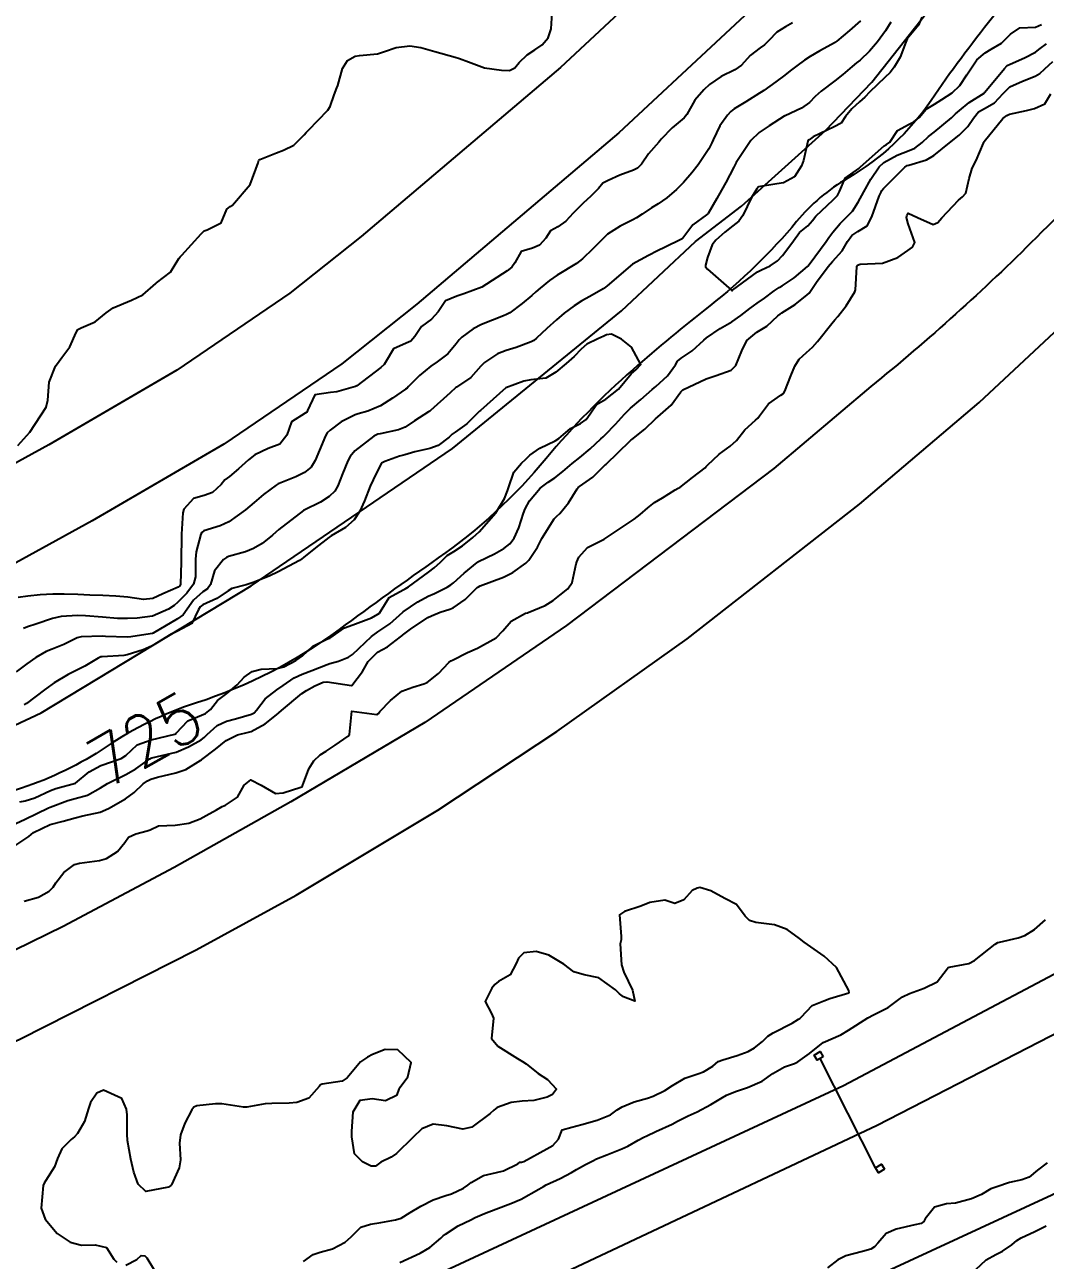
# Model space of a CAD drawing. Header units: metres. Extents: x 307586 to 320046, y 7427249 to 7434250.
# Drawn here: x 315115.8 to 315197.4, y 7432128.8 to 7432227.5 of the extents above; entities that cross this region are included whole.
import ezdxf
from ezdxf.enums import TextEntityAlignment as Align

# ---------------------------------------------------------------- set-up
doc = ezdxf.new("R2010")
doc.units = ezdxf.units.M
doc.header["$MEASUREMENT"] = 0
for name, color, linetype in [('Cotas', 45, 'Continuous'), ('Curvas de Nivel 1m', 11, 'Continuous'), ('Curvas de Nivel 5m', 15, 'Continuous'), ('Hidrografia', 140, 'Continuous'), ('Linha Férrea', 20, 'Continuous'), ('Portico', 45, 'Continuous'), ('Vias Primárias', 230, 'Continuous')]:
    doc.layers.add(name, color=color, linetype=linetype)
doc.styles.add('Style-STANDARD', font='STANDARD.shx')

msp = doc.modelspace()

# ---------------------------------------------------------------- linework, layer by layer
at = {"layer": 'Curvas de Nivel 1m', "flags": 128}
for points, elevation in [([(315115.248, 7432193.903), (315116.183, 7432194.97), (315117.494, 7432196.951), (315117.642, 7432197.518), (315117.75, 7432198.947), (315118.246, 7432200.227), (315118.55, 7432200.637), (315118.76, 7432200.935), (315119.399, 7432201.795), (315119.9, 7432202.924), (315120.04, 7432203.167), (315120.287, 7432203.295), (315121.416, 7432203.785), (315122.299, 7432204.495), (315122.851, 7432204.892), (315124.309, 7432205.5), (315125.234, 7432205.941), (315126.272, 7432206.851), (315126.296, 7432206.878), (315126.324, 7432206.899), (315127.431, 7432207.744), (315128.108, 7432208.832), (315128.214, 7432208.972), (315128.356, 7432209.112), (315129.888, 7432210.807), (315130.14, 7432211.04), (315130.378, 7432211.135), (315131.495, 7432211.68), (315131.954, 7432212.784), (315132.202, 7432212.985), (315132.406, 7432213.116), (315133.812, 7432214.759), (315134.449, 7432216.483), (315134.506, 7432216.696), (315134.584, 7432216.749), (315135.903, 7432217.291), (315136.46, 7432217.488), (315137.288, 7432217.899), (315138.123, 7432218.714), (315138.286, 7432218.901), (315138.477, 7432219.089), (315140.014, 7432220.687), (315140.198, 7432220.984), (315140.511, 7432221.915), (315140.727, 7432222.471), (315140.802, 7432222.677), (315141.187, 7432224.023), (315141.595, 7432224.669), (315142.207, 7432225.004), (315142.549, 7432225.051), (315143.989, 7432225.201), (315144.554, 7432225.388), (315145.478, 7432225.702), (315146.561, 7432225.824), (315147.457, 7432225.704), (315148.555, 7432225.38), (315150.188, 7432224.926), (315150.547, 7432224.821), (315151.25, 7432224.553), (315152.538, 7432224.084), (315153.903, 7432223.886), (315154.537, 7432223.875), (315154.966, 7432224.079), (315155.319, 7432224.502), (315155.938, 7432225.111), (315156.558, 7432225.523), (315157.136, 7432225.912), (315157.618, 7432226.48), (315157.867, 7432227.19), (315157.947, 7432228.476)], 728), ([(315185.02, 7432227.715), (315184.582, 7432227.042), (315183.944, 7432226.159), (315183.311, 7432225.419), (315182.551, 7432224.698), (315182.263, 7432224.467), (315181.927, 7432224.186), (315181.176, 7432223.555), (315180.531, 7432223.049), (315179.446, 7432222.216), (315178.96, 7432221.78), (315178.509, 7432221.321), (315177.882, 7432220.856), (315176.564, 7432220.249), (315176.513, 7432220.23), (315176.493, 7432220.217), (315175.297, 7432219.45), (315174.479, 7432218.91), (315173.823, 7432218.28), (315172.662, 7432216.504), (315172.535, 7432216.299), (315172.506, 7432216.246), (315172.451, 7432216.146), (315171.814, 7432214.925), (315171.485, 7432214.309), (315171.101, 7432213.628), (315170.404, 7432212.433), (315170.28, 7432212.322), (315169.199, 7432211.529), (315168.375, 7432210.462), (315168.324, 7432210.401), (315168.227, 7432210.351), (315166.977, 7432209.754), (315166.364, 7432209.45), (315165.651, 7432209.086), (315164.353, 7432208.39), (315162.335, 7432206.646), (315162.206, 7432206.549), (315162.009, 7432206.423), (315160.944, 7432205.813), (315160.318, 7432205.456), (315159.696, 7432205.065), (315158.892, 7432204.461), (315158.298, 7432203.952), (315157.522, 7432203.246), (315156.694, 7432202.486), (315156.467, 7432202.301), (315156.278, 7432202.194), (315155.054, 7432201.719), (315154.268, 7432201.485), (315153.565, 7432201.219), (315152.529, 7432200.536), (315152.25, 7432200.238), (315151.455, 7432199.333), (315150.291, 7432198.559), (315150.252, 7432198.54), (315150.233, 7432198.524), (315149.778, 7432198.117), (315148.214, 7432196.701), (315148.154, 7432196.65), (315148.071, 7432196.591), (315146.94, 7432195.86), (315146.194, 7432195.371), (315145.667, 7432195.139), (315144.186, 7432194.842), (315144.017, 7432194.801), (315143.683, 7432194.638), (315142.171, 7432193.469), (315141.801, 7432193.03), (315141.616, 7432192.665), (315141.194, 7432191.623), (315140.813, 7432190.673), (315140.566, 7432190.238), (315140.124, 7432189.811), (315139.427, 7432189.38), (315138.113, 7432188.726), (315138.069, 7432188.701), (315136.097, 7432187.184), (315135.849, 7432186.978), (315135.583, 7432186.735), (315134.754, 7432186.072), (315134.077, 7432185.667), (315133.426, 7432185.406), (315132.066, 7432185.015), (315131.904, 7432184.943), (315131.677, 7432184.784), (315130.957, 7432183.887), (315130.64, 7432182.794), (315130.396, 7432182.437), (315130.034, 7432182.196), (315129.282, 7432181.549), (315128.76, 7432180.813), (315128.459, 7432180.365), (315128.005, 7432180.049), (315126.053, 7432178.908), (315125.993, 7432178.882), (315125.972, 7432178.872), (315125.811, 7432178.852), (315124.26, 7432178.597), (315123.988, 7432178.573), (315122.245, 7432178.641), (315121.989, 7432178.651), (315120.294, 7432178.611), (315119.987, 7432178.532), (315118.92, 7432177.989), (315117.973, 7432177.624), (315117.488, 7432177.429), (315116.678, 7432176.959), (315115.958, 7432176.446), (315115.111, 7432175.818)], 726), ([(315177.146, 7432227.686), (315176.584, 7432227.358), (315175.905, 7432226.931), (315175.259, 7432226.263), (315174.912, 7432225.922), (315174.564, 7432225.671), (315173.771, 7432225.065), (315173.065, 7432224.292), (315172.539, 7432223.916), (315171.452, 7432223.393), (315170.527, 7432222.734), (315170.073, 7432222.327), (315169.345, 7432221.503), (315168.701, 7432220.347), (315168.49, 7432220.071), (315167.546, 7432219.295), (315166.667, 7432218.368), (315166.581, 7432218.26), (315166.471, 7432218.138), (315165.634, 7432217.206), (315165.089, 7432216.384), (315164.771, 7432216.064), (315164.446, 7432215.909), (315163.349, 7432215.497), (315162.433, 7432215.081), (315162.003, 7432214.85), (315161.641, 7432214.428), (315161.031, 7432213.819), (315160.411, 7432213.271), (315159.63, 7432212.452), (315159.028, 7432211.826), (315158.387, 7432211.384), (315157.811, 7432211.047), (315157.439, 7432210.479), (315156.94, 7432209.912), (315156.365, 7432209.677), (315155.464, 7432209.396), (315154.958, 7432208.504), (315154.713, 7432208.142), (315154.346, 7432207.854), (315152.333, 7432206.54), (315150.873, 7432206.006), (315150.322, 7432205.841), (315149.429, 7432205.461), (315148.845, 7432204.582), (315148.297, 7432203.982), (315147.488, 7432203.401), (315146.972, 7432202.603), (315146.639, 7432202.245), (315146.275, 7432202.075), (315145.272, 7432201.615), (315144.688, 7432200.626), (315144.514, 7432200.364), (315144.248, 7432200.138), (315142.337, 7432198.658), (315142.232, 7432198.61), (315140.728, 7432198.175), (315140.227, 7432198.121), (315138.97, 7432197.948), (315138.393, 7432196.698), (315138.337, 7432196.573), (315138.209, 7432196.472), (315137.121, 7432195.794), (315136.736, 7432194.722), (315136.176, 7432194.01), (315135.248, 7432193.663), (315134.167, 7432193.156), (315133.68, 7432192.757), (315132.881, 7432192.04), (315132.143, 7432191.432), (315131.78, 7432191.142), (315131.501, 7432190.786), (315130.791, 7432190.129), (315130.124, 7432189.899), (315129.266, 7432189.664), (315128.492, 7432188.816), (315128.414, 7432188.513), (315128.309, 7432186.818), (315128.306, 7432186.601), (315128.29, 7432184.818), (315128.294, 7432184.584), (315128.248, 7432182.818), (315128.178, 7432182.682), (315128.039, 7432182.578), (315126.834, 7432182.035), (315126.025, 7432181.665), (315125.285, 7432181.597), (315124.027, 7432181.778), (315123.057, 7432181.855), (315122.028, 7432181.908), (315120.99, 7432181.949), (315120.029, 7432181.983), (315118.952, 7432182.008), (315118.029, 7432182.019), (315117.025, 7432181.958), (315116.026, 7432181.85), (315115.261, 7432181.741)], 728), ([(315182.589, 7432227.832), (315181.702, 7432227.069), (315180.689, 7432226.199), (315180.625, 7432226.146), (315180.572, 7432226.113), (315179.331, 7432225.449), (315178.554, 7432224.993), (315178.101, 7432224.684), (315177.496, 7432224.24), (315176.955, 7432223.83), (315176.535, 7432223.499), (315175.834, 7432222.952), (315174.855, 7432222.267), (315174.654, 7432222.136), (315174.52, 7432222.056), (315173.427, 7432221.369), (315172.5, 7432220.79), (315172.22, 7432220.58), (315171.959, 7432220.305), (315171.355, 7432219.44), (315170.804, 7432218.317), (315170.705, 7432218.083), (315170.466, 7432217.599), (315169.622, 7432216.332), (315169.103, 7432215.681), (315168.431, 7432214.912), (315168.158, 7432214.621), (315167.888, 7432214.355), (315167.099, 7432213.68), (315166.411, 7432213.219), (315165.886, 7432212.898), (315165.14, 7432212.383), (315164.691, 7432212.095), (315164.396, 7432211.94), (315163.379, 7432211.414), (315162.378, 7432210.773), (315162.184, 7432210.613), (315161.988, 7432210.424), (315161.191, 7432209.605), (315160.357, 7432208.811), (315159.876, 7432208.447), (315158.343, 7432207.502), (315157.729, 7432207.086), (315156.992, 7432206.483), (315156.642, 7432206.173), (315156.324, 7432205.89), (315155.558, 7432205.254), (315154.548, 7432204.508), (315154.401, 7432204.41), (315154.301, 7432204.361), (315154.06, 7432204.273), (315152.293, 7432203.57), (315151.622, 7432203.214), (315150.733, 7432202.555), (315150.505, 7432202.332), (315150.275, 7432202.031), (315149.602, 7432201.231), (315148.762, 7432200.582), (315148.249, 7432200.243), (315147.337, 7432199.504), (315146.474, 7432198.608), (315146.351, 7432198.489), (315146.231, 7432198.399), (315145.169, 7432197.675), (315144.217, 7432197.068), (315143.198, 7432196.645), (315142.432, 7432196.434), (315142.208, 7432196.36), (315141.081, 7432195.79), (315140.19, 7432195.125), (315139.971, 7432194.897), (315139.834, 7432194.683), (315139.339, 7432193.521), (315138.991, 7432192.692), (315138.675, 7432192.175), (315138.149, 7432191.74), (315137.464, 7432191.39), (315136.135, 7432190.871), (315136.037, 7432190.828), (315135.882, 7432190.733), (315134.879, 7432189.989), (315134.119, 7432189.354), (315133.434, 7432188.76), (315132.103, 7432187.797), (315131.412, 7432187.474), (315130.096, 7432187.084), (315129.938, 7432186.958), (315129.873, 7432186.802), (315129.485, 7432185.393), (315129.428, 7432184.806), (315129.444, 7432183.411), (315129.276, 7432182.808), (315128.743, 7432182.102), (315128.021, 7432181.365), (315127.723, 7432181.118), (315127.275, 7432180.831), (315126.007, 7432180.259), (315124.776, 7432180.091), (315124.005, 7432180.066), (315123.206, 7432180.083), (315122.006, 7432180.18), (315120.644, 7432180.276), (315120.007, 7432180.304), (315118.708, 7432180.23), (315118.004, 7432180.064), (315116.669, 7432179.63), (315115.997, 7432179.419), (315115.684, 7432179.285)], 727), ([(315115.085, 7432163.702), (315115.814, 7432164.034), (315117.677, 7432164.942), (315117.824, 7432165.008), (315119.225, 7432165.53), (315119.831, 7432165.679), (315120.801, 7432165.942), (315121.839, 7432166.544), (315122.395, 7432166.892), (315123.86, 7432167.603), (315124.678, 7432168.049), (315125.778, 7432168.851), (315125.831, 7432168.893), (315125.874, 7432168.909), (315125.95, 7432168.925), (315127.879, 7432169.387), (315128.881, 7432169.812), (315129.889, 7432170.389), (315130.125, 7432170.564), (315130.363, 7432170.795), (315131.181, 7432171.51), (315131.909, 7432171.858), (315132.623, 7432172.058), (315133.918, 7432172.432), (315134.129, 7432172.539), (315134.317, 7432172.746), (315135.013, 7432173.659), (315135.939, 7432174.365), (315136.447, 7432174.722), (315137.333, 7432175.328), (315137.957, 7432175.613), (315138.74, 7432175.914), (315139.969, 7432176.4), (315140.183, 7432176.465), (315140.857, 7432176.671), (315141.663, 7432176.976), (315141.978, 7432177.189), (315143.498, 7432178.637), (315143.997, 7432179.003), (315144.965, 7432179.659), (315146.013, 7432180.591), (315146.038, 7432180.61), (315147.203, 7432181.414), (315148.032, 7432181.852), (315148.541, 7432182.07), (315149.542, 7432182.565), (315149.853, 7432182.753), (315150.046, 7432182.915), (315150.903, 7432183.703), (315151.952, 7432184.541), (315152.013, 7432184.591), (315152.064, 7432184.62), (315153.345, 7432185.25), (315154.08, 7432185.66), (315154.557, 7432186.034), (315154.917, 7432186.502), (315155.285, 7432187.314), (315155.661, 7432188.495), (315155.782, 7432188.827), (315156.123, 7432189.465), (315156.975, 7432190.477), (315157.63, 7432190.978), (315158.146, 7432191.319), (315158.791, 7432191.823), (315159.545, 7432192.449), (315160.168, 7432192.946), (315160.985, 7432193.621), (315161.845, 7432194.423), (315162.014, 7432194.593), (315162.188, 7432194.76), (315163.004, 7432195.604), (315163.732, 7432196.397), (315164.218, 7432196.879), (315165.036, 7432197.571), (315165.945, 7432198.373), (315166.101, 7432198.504), (315166.235, 7432198.608), (315167.149, 7432199.456), (315167.802, 7432200.355), (315167.974, 7432200.636), (315168.261, 7432200.878), (315169.132, 7432201.475), (315170.074, 7432202.323), (315170.285, 7432202.505), (315171.36, 7432203.241), (315172.298, 7432203.783), (315173.026, 7432204.289), (315173.739, 7432204.851), (315174.318, 7432205.262), (315174.91, 7432205.678), (315175.7, 7432206.256), (315176.078, 7432206.511), (315176.337, 7432206.656), (315177.296, 7432207.288), (315178.353, 7432208.194), (315178.385, 7432208.23), (315178.482, 7432208.356), (315179.837, 7432210.208), (315180.06, 7432210.522), (315180.384, 7432210.958), (315180.95, 7432211.639), (315181.518, 7432212.189), (315181.957, 7432212.635), (315182.415, 7432213.346), (315182.856, 7432214.174), (315183.418, 7432215.185), (315184.076, 7432216.156), (315184.456, 7432216.503), (315185.512, 7432217.09), (315186.466, 7432217.47), (315186.925, 7432217.668), (315187.509, 7432218.12), (315188.01, 7432218.583), (315188.481, 7432218.942), (315189.853, 7432220.09), (315190.185, 7432220.397), (315190.502, 7432220.668), (315191.285, 7432221.298), (315192.46, 7432222.061), (315192.496, 7432222.087), (315192.524, 7432222.122), (315194.094, 7432224.037), (315194.321, 7432224.258), (315194.548, 7432224.381), (315195.706, 7432224.869), (315196.563, 7432225.34), (315196.952, 7432225.621), (315197.444, 7432226.001)], 726), ([(315114.913, 7432161.852), (315115.795, 7432162.438), (315116.109, 7432162.654), (315116.494, 7432162.96), (315117.81, 7432163.606), (315118.856, 7432163.886), (315119.815, 7432164.146), (315120.439, 7432164.291), (315121.82, 7432164.599), (315122.479, 7432164.89), (315123.835, 7432165.667), (315124.535, 7432166.171), (315125.25, 7432166.856), (315125.602, 7432167.106), (315125.857, 7432167.227), (315126.412, 7432167.395), (315127.862, 7432167.73), (315128.664, 7432168.013), (315129.872, 7432168.743), (315129.905, 7432168.767), (315129.944, 7432168.799), (315131.029, 7432169.641), (315131.888, 7432170.333), (315132.802, 7432170.766), (315133.669, 7432170.981), (315133.897, 7432171.051), (315134.997, 7432171.649), (315135.918, 7432172.38), (315136.104, 7432172.544), (315136.301, 7432172.724), (315137.937, 7432174.087), (315138.308, 7432174.327), (315138.974, 7432174.69), (315139.653, 7432174.977), (315139.948, 7432175.015), (315141.896, 7432174.708), (315141.944, 7432174.716), (315142.774, 7432175.835), (315143.24, 7432176.641), (315143.98, 7432177.374), (315144.786, 7432177.82), (315145.824, 7432178.612), (315145.915, 7432178.69), (315145.994, 7432178.747), (315146.626, 7432179.227), (315148.009, 7432180.139), (315148.293, 7432180.295), (315148.985, 7432180.57), (315149.764, 7432180.816), (315150.018, 7432180.929), (315150.982, 7432181.597), (315151.952, 7432182.541), (315151.999, 7432182.584), (315152.044, 7432182.616), (315152.183, 7432182.677), (315154.052, 7432183.383), (315154.802, 7432183.756), (315155.832, 7432184.492), (315155.955, 7432184.601), (315156.066, 7432184.721), (315156.781, 7432185.781), (315157.12, 7432186.475), (315158.109, 7432188.048), (315158.314, 7432188.254), (315158.553, 7432188.456), (315159.258, 7432189.313), (315159.95, 7432190.442), (315160.034, 7432190.542), (315160.136, 7432190.614), (315161.205, 7432191.371), (315162.161, 7432192.32), (315162.21, 7432192.371), (315162.264, 7432192.418), (315164.182, 7432194.28), (315164.236, 7432194.336), (315164.308, 7432194.389), (315165.36, 7432195.213), (315166.208, 7432196.032), (315166.38, 7432196.198), (315166.595, 7432196.366), (315167.451, 7432197.127), (315168.231, 7432198.182), (315168.391, 7432198.348), (315170.242, 7432199.217), (315171.059, 7432199.498), (315172.249, 7432199.918), (315172.626, 7432200.294), (315173.092, 7432201.466), (315173.497, 7432202.282), (315174.29, 7432202.953), (315175.112, 7432203.444), (315175.991, 7432204.253), (315176.155, 7432204.402), (315176.307, 7432204.498), (315177.379, 7432205.177), (315178.329, 7432205.936), (315178.484, 7432206.075), (315178.603, 7432206.226), (315179.078, 7432206.956), (315180.014, 7432208.205), (315180.357, 7432208.593), (315181.111, 7432209.447), (315181.554, 7432210.188), (315181.89, 7432210.675), (315182.385, 7432210.999), (315183.122, 7432211.44), (315183.501, 7432212.164), (315184.076, 7432213.812), (315184.233, 7432214.153), (315184.3, 7432214.277), (315184.427, 7432214.445), (315185.285, 7432215.297), (315186.13, 7432216.133), (315186.324, 7432216.262), (315186.455, 7432216.309), (315187.856, 7432216.719), (315188.462, 7432217.066), (315189.691, 7432218.092), (315190.479, 7432218.706), (315191.178, 7432219.381), (315191.607, 7432220.069), (315192.012, 7432220.553), (315192.505, 7432220.836), (315193.286, 7432221.274), (315193.995, 7432222.038), (315194.528, 7432222.547), (315195.531, 7432223.022), (315196.537, 7432223.402), (315196.919, 7432223.626), (315197.318, 7432224.002), (315197.957, 7432224.591)], 727), ([(315115.731, 7432157.489), (315116.893, 7432157.796), (315117.743, 7432158.291), (315118.071, 7432158.614), (315118.286, 7432158.935), (315118.913, 7432159.777), (315119.768, 7432160.409), (315120.157, 7432160.528), (315121.771, 7432160.745), (315122.321, 7432160.892), (315123.207, 7432161.453), (315123.792, 7432162.169), (315124.074, 7432162.592), (315124.668, 7432162.861), (315125.563, 7432163.095), (315125.806, 7432163.189), (315126.48, 7432163.51), (315127.81, 7432163.56), (315128.899, 7432163.722), (315129.816, 7432164.065), (315130.297, 7432164.316), (315131.125, 7432164.787), (315131.563, 7432165.047), (315131.829, 7432165.164), (315132.8, 7432165.804), (315133.331, 7432166.758), (315133.857, 7432167.167), (315134.69, 7432166.742), (315135.843, 7432166.089), (315136.436, 7432166.129), (315137.851, 7432166.596), (315137.927, 7432166.625), (315137.983, 7432166.699), (315138.502, 7432168.058), (315138.889, 7432168.69), (315139.388, 7432169.175), (315139.881, 7432169.468), (315140.61, 7432169.948), (315141.64, 7432170.663), (315141.746, 7432170.811), (315141.923, 7432172.66), (315143.92, 7432172.403), (315144.059, 7432172.491), (315144.171, 7432172.628), (315145.028, 7432173.523), (315145.939, 7432174.26), (315146.809, 7432174.597), (315147.691, 7432174.84), (315147.949, 7432174.955), (315148.851, 7432175.68), (315149.677, 7432176.563), (315149.856, 7432176.679), (315149.975, 7432176.742), (315151.173, 7432177.356), (315151.985, 7432177.708), (315153.455, 7432178.518), (315153.999, 7432179.075), (315154.657, 7432179.853), (315155.813, 7432180.492), (315155.966, 7432180.538), (315156.014, 7432180.55), (315157.38, 7432181.113), (315158.029, 7432181.515), (315158.556, 7432181.934), (315159.2, 7432182.448), (315159.54, 7432182.953), (315159.875, 7432184.442), (315159.909, 7432184.598), (315160.071, 7432184.961), (315160.761, 7432185.755), (315162.093, 7432186.42), (315164.106, 7432187.741), (315164.494, 7432188.001), (315164.97, 7432188.381), (315165.577, 7432188.917), (315166.123, 7432189.33), (315166.762, 7432189.728), (315167.779, 7432190.354), (315168.01, 7432190.476), (315168.136, 7432190.547), (315169.155, 7432191.327), (315170.16, 7432192.126), (315170.264, 7432192.216), (315170.364, 7432192.318), (315171.282, 7432193.199), (315172.178, 7432193.838), (315172.664, 7432194.293), (315173.337, 7432195.142), (315174.208, 7432195.928), (315174.393, 7432196.086), (315174.513, 7432196.267), (315175.244, 7432197.238), (315176.23, 7432197.912), (315176.425, 7432198.054), (315176.537, 7432198.247), (315177.014, 7432199.474), (315177.345, 7432200.239), (315177.699, 7432200.798), (315178.269, 7432201.318), (315178.751, 7432201.748), (315179.143, 7432202.217), (315180.297, 7432203.649), (315180.55, 7432203.947), (315180.769, 7432204.195), (315181.454, 7432205.051), (315182.136, 7432206.182), (315182.176, 7432206.341), (315182.283, 7432208.181), (315182.3, 7432208.234), (315182.354, 7432208.3), (315182.561, 7432208.382), (315184.356, 7432208.466), (315185.57, 7432208.929), (315186.366, 7432209.468), (315186.737, 7432209.759), (315186.943, 7432210.124), (315186.395, 7432211.625), (315186.26, 7432212.131), (315186.284, 7432212.252), (315186.406, 7432212.455), (315187.153, 7432212.122), (315188.394, 7432211.547), (315188.778, 7432211.724), (315189.08, 7432212.1), (315190.417, 7432213.49), (315190.739, 7432213.758), (315190.999, 7432214.074), (315191.28, 7432215.232), (315191.519, 7432216.069), (315191.842, 7432216.684), (315192.408, 7432218.061), (315192.427, 7432218.107), (315192.474, 7432218.188), (315193.975, 7432220.038), (315194.271, 7432220.258), (315194.498, 7432220.366), (315195.85, 7432220.67), (315196.505, 7432220.816), (315197.322, 7432221.191), (315197.788, 7432221.997)], 728), ([(315138.081, 7432128.693), (315138.835, 7432129.249), (315139.4, 7432129.432), (315140.377, 7432129.696), (315141.409, 7432130.219), (315141.889, 7432130.653), (315142.648, 7432131.419), (315143.429, 7432131.677), (315144.244, 7432131.808), (315145.434, 7432132.006), (315145.881, 7432132.159), (315146.597, 7432132.593), (315147.448, 7432133.112), (315148.421, 7432133.602), (315149.457, 7432133.961), (315149.909, 7432134.104), (315150.846, 7432134.546), (315151.212, 7432134.797), (315151.47, 7432134.996), (315152.451, 7432135.552), (315153.482, 7432135.807), (315154.047, 7432135.942), (315155.191, 7432136.493), (315155.37, 7432136.615), (315155.494, 7432136.62), (315155.692, 7432136.685), (315157.505, 7432137.697), (315157.997, 7432137.967), (315158.461, 7432138.451), (315158.754, 7432139.214), (315159.523, 7432139.433), (315160.328, 7432139.629), (315161.529, 7432139.984), (315162.604, 7432140.404), (315163.139, 7432140.796), (315163.543, 7432141.046), (315164.488, 7432141.441), (315165.553, 7432141.734), (315166.023, 7432141.896), (315166.953, 7432142.349), (315167.567, 7432142.74), (315168.558, 7432143.346), (315169.576, 7432143.677), (315170.047, 7432143.846), (315170.794, 7432144.308), (315171.214, 7432144.678), (315171.591, 7432144.816), (315172.728, 7432145.151), (315173.601, 7432145.476), (315174.118, 7432145.752), (315174.76, 7432146.259), (315175.179, 7432146.693), (315175.62, 7432146.965), (315177.127, 7432147.727), (315177.631, 7432148.057), (315177.732, 7432148.119), (315177.859, 7432148.218), (315178.712, 7432149.14), (315179.646, 7432149.525), (315180.145, 7432149.698), (315181.653, 7432150.163), (315181.673, 7432150.18), (315181.655, 7432150.348), (315180.681, 7432152.19), (315179.692, 7432153.079), (315178.076, 7432154.216), (315177.707, 7432154.505), (315176.736, 7432155.217), (315175.723, 7432155.604), (315174.213, 7432155.778), (315173.728, 7432155.945), (315173.361, 7432156.276), (315172.68, 7432157.223), (315171.747, 7432157.708), (315170.639, 7432158.311), (315169.755, 7432158.572), (315169.546, 7432158.531), (315169.129, 7432158.326), (315168.476, 7432157.602), (315167.742, 7432157.287), (315166.943, 7432157.55), (315165.743, 7432157.365), (315165.025, 7432157.092), (315163.736, 7432156.668), (315163.322, 7432156.396), (315163.449, 7432154.652), (315163.47, 7432154.393), (315163.385, 7432154.08), (315163.475, 7432152.393), (315163.674, 7432151.812), (315164.364, 7432150.383), (315164.538, 7432149.487), (315163.647, 7432149.841), (315163.332, 7432150.077), (315163.003, 7432150.4), (315161.667, 7432151.352), (315160.51, 7432151.592), (315159.674, 7432151.835), (315158.889, 7432152.448), (315157.69, 7432153.169), (315156.668, 7432153.45), (315155.692, 7432153.359), (315155.252, 7432152.93), (315155.054, 7432152.496), (315154.575, 7432151.595), (315153.661, 7432151.055), (315153.354, 7432150.818), (315153.112, 7432150.518), (315152.584, 7432149.467), (315153.108, 7432148.518), (315153.242, 7432148.129), (315153.087, 7432146.518), (315153.604, 7432145.903), (315155.169, 7432144.915), (315155.586, 7432144.675), (315155.868, 7432144.486), (315156.814, 7432143.71), (315157.571, 7432143.229), (315158.277, 7432142.453), (315157.972, 7432142.04), (315157.553, 7432141.819), (315156.481, 7432141.543), (315155.548, 7432141.492), (315154.661, 7432141.384), (315153.54, 7432141.001), (315153.27, 7432140.781), (315152.99, 7432140.518), (315151.522, 7432139.422), (315150.794, 7432139.274), (315149.523, 7432139.522), (315148.44, 7432139.654), (315147.52, 7432139.28), (315146.806, 7432138.591), (315145.5, 7432137.306), (315145.076, 7432137.035), (315144.249, 7432136.622), (315143.82, 7432136.294), (315143.488, 7432136.315), (315142.793, 7432136.641), (315142.154, 7432137.304), (315141.923, 7432138.654), (315141.935, 7432139.071), (315142.051, 7432140.652), (315142.601, 7432141.59), (315143.549, 7432141.705), (315144.614, 7432141.553), (315145.554, 7432141.997), (315145.721, 7432142.447), (315145.793, 7432142.607), (315146.407, 7432143.433), (315146.687, 7432144.593), (315145.598, 7432145.614), (315144.585, 7432145.633), (315143.592, 7432145.238), (315143.195, 7432145.029), (315142.636, 7432144.644), (315141.57, 7432143.359), (315141.146, 7432143.085), (315139.565, 7432142.859), (315139.439, 7432142.807), (315139.316, 7432142.682), (315138.502, 7432141.738), (315137.543, 7432141.385), (315136.923, 7432141.329), (315135.542, 7432141.312), (315134.993, 7432141.284), (315133.537, 7432141.018), (315133.274, 7432141.017), (315131.54, 7432141.277), (315131.037, 7432141.289), (315129.538, 7432141.118), (315129.313, 7432141.025), (315129.142, 7432140.804), (315128.593, 7432139.739), (315128.228, 7432138.813), (315128.165, 7432138.155), (315128.227, 7432136.813), (315128.127, 7432136.17), (315127.518, 7432134.819), (315127.497, 7432134.785), (315127.462, 7432134.754), (315127.275, 7432134.637), (315125.457, 7432134.278), (315124.847, 7432134.856), (315124.517, 7432135.82), (315124.269, 7432136.862), (315124.012, 7432138.361), (315123.977, 7432138.865), (315123.988, 7432140.406), (315123.928, 7432140.866), (315123.546, 7432141.716), (315122.076, 7432142.372), (315121.552, 7432142.139), (315121.053, 7432141.393), (315120.876, 7432140.907), (315120.552, 7432139.88), (315120.011, 7432138.915), (315119.776, 7432138.651), (315119.508, 7432138.447), (315118.746, 7432137.682), (315118.41, 7432136.931), (315118.162, 7432136.247), (315117.465, 7432135.173), (315117.341, 7432134.942), (315117.27, 7432134.751), (315117.102, 7432132.945), (315117.43, 7432132.071), (315118.386, 7432130.93), (315119.406, 7432130.243), (315120.321, 7432129.994), (315121.404, 7432130.032), (315122.317, 7432129.801), (315122.901, 7432128.877), (315123.147, 7432128.63)], 728), ([(315145.775, 7432128.604), (315147.401, 7432129.36), (315148.162, 7432129.816), (315149.039, 7432130.564), (315149.244, 7432130.733), (315149.418, 7432130.869), (315150.441, 7432131.537), (315151.435, 7432132.026), (315151.78, 7432132.192), (315152.525, 7432132.524), (315153.447, 7432132.873), (315154.635, 7432133.314), (315155.455, 7432133.68), (315156.882, 7432134.469), (315157.245, 7432134.684), (315157.468, 7432134.803), (315158.592, 7432135.333), (315159.483, 7432135.797), (315159.889, 7432136.034), (315160.6, 7432136.429), (315161.187, 7432136.732), (315161.498, 7432136.88), (315162.317, 7432137.224), (315163.506, 7432137.696), (315163.982, 7432137.911), (315164.815, 7432138.377), (315165.274, 7432138.613), (315165.517, 7432138.73), (315166.239, 7432139.078), (315167.526, 7432139.664), (315167.972, 7432139.892), (315168.813, 7432140.327), (315169.305, 7432140.553), (315169.538, 7432140.657), (315170.634, 7432141.221), (315171.555, 7432141.788), (315171.877, 7432141.977), (315172.604, 7432142.284), (315173.566, 7432142.603), (315174.733, 7432143.097), (315175.577, 7432143.707), (315176.52, 7432144.236), (315177.306, 7432144.505), (315177.589, 7432144.643), (315178.505, 7432145.305), (315179.613, 7432146.2), (315181.008, 7432146.797), (315181.623, 7432147.17), (315183.173, 7432148.157), (315183.635, 7432148.387), (315184.789, 7432148.991), (315185.655, 7432149.62), (315185.95, 7432149.834), (315186.5, 7432150.117), (315187.667, 7432150.534), (315188.714, 7432151.048), (315189.513, 7432152.082), (315189.594, 7432152.171), (315189.684, 7432152.197), (315191.239, 7432152.513), (315191.69, 7432152.733), (315193.356, 7432154.035), (315193.568, 7432154.169), (315193.706, 7432154.213), (315195.182, 7432154.544), (315195.714, 7432154.742), (315196.501, 7432155.218), (315197.386, 7432155.985)], 729), ([(315197.499, 7432136.573), (315196.723, 7432135.992), (315196.065, 7432135.42), (315195.481, 7432135.216), (315194.505, 7432134.993), (315193.472, 7432134.667), (315193.008, 7432134.499), (315192.248, 7432134.048), (315191.459, 7432133.687), (315190.171, 7432133.357), (315189.455, 7432133.303), (315188.501, 7432133.041), (315187.766, 7432132.097), (315187.653, 7432131.885), (315187.439, 7432131.723), (315186.937, 7432131.607), (315185.434, 7432131.273), (315184.635, 7432130.934), (315183.973, 7432130.144), (315183.719, 7432129.846), (315183.416, 7432129.676), (315182.737, 7432129.484), (315181.403, 7432129.148), (315180.767, 7432128.818), (315179.956, 7432128.194)], 729), ([(315191.814, 7432128.054), (315192.636, 7432128.81), (315193.411, 7432129.252), (315193.928, 7432129.512), (315194.689, 7432130.017), (315195.078, 7432130.362), (315195.429, 7432130.586), (315196.513, 7432131.073), (315197.438, 7432131.526)], 729), ([(315123.855, 7432128.398), (315124.743, 7432128.856), (315125.084, 7432129.165), (315125.396, 7432129.148), (315125.538, 7432128.991), (315125.633, 7432128.846), (315126.303, 7432127.757)], 728)]:
    msp.add_lwpolyline(points, dxfattribs=dict(at, elevation=elevation))
at = {"layer": 'Curvas de Nivel 5m', "elevation": 725, "flags": 128}
for points in [[(315187.483, 7432228.121), (315187.227, 7432227.483), (315186.579, 7432226.727), (315186.315, 7432226.393), (315186.202, 7432226.134), (315185.76, 7432224.933), (315185.276, 7432224.143), (315184.968, 7432223.716), (315184.534, 7432223.308), (315183.337, 7432222.168), (315182.944, 7432221.746), (315182.511, 7432221.37), (315181.892, 7432220.796), (315181.398, 7432220.191), (315181.033, 7432219.649), (315180.485, 7432219.373), (315178.808, 7432218.556), (315178.474, 7432218.321), (315178.419, 7432218.285), (315178.371, 7432218.231), (315178.027, 7432216.665), (315177.881, 7432216.236), (315177.326, 7432215.355), (315176.433, 7432214.895), (315175.891, 7432214.796), (315174.427, 7432214.565), (315174.293, 7432214.404), (315174.215, 7432214.273), (315173.868, 7432213.729), (315173.18, 7432212.288), (315172.864, 7432211.825), (315172.39, 7432211.455), (315171.747, 7432210.942), (315171.024, 7432210.313), (315170.742, 7432209.943), (315170.359, 7432208.933), (315170.189, 7432208.322), (315170.211, 7432208.182), (315170.35, 7432207.999), (315172.265, 7432206.301), (315172.333, 7432206.282), (315172.348, 7432206.284), (315172.363, 7432206.3), (315174.348, 7432207.766), (315174.672, 7432207.945), (315175.375, 7432208.26), (315175.96, 7432208.651), (315176.361, 7432209.09), (315176.872, 7432209.74), (315177.226, 7432210.241), (315177.708, 7432210.912), (315178.391, 7432211.44), (315178.75, 7432211.872), (315179.031, 7432212.221), (315180.416, 7432213.519), (315180.741, 7432213.876), (315180.899, 7432214.195), (315181.369, 7432215.261), (315182.451, 7432216.029), (315182.525, 7432216.105), (315182.583, 7432216.178), (315184.47, 7432217.833), (315184.664, 7432217.955), (315184.923, 7432218.146), (315185.541, 7432219.081), (315186.487, 7432219.573), (315186.852, 7432219.764), (315187.272, 7432220.122), (315187.849, 7432220.77), (315188.509, 7432221.165), (315189.077, 7432221.539), (315189.917, 7432222.089), (315190.529, 7432222.655), (315191.1, 7432223.512), (315191.451, 7432224.071), (315191.899, 7432224.72), (315192.561, 7432225.278), (315193.044, 7432225.575), (315193.852, 7432226.041), (315194.58, 7432226.766), (315195.326, 7432227.282), (315196.586, 7432227.329), (315197.058, 7432227.535)], [(315115.388, 7432165.413), (315115.828, 7432165.512), (315116.605, 7432165.733), (315117.837, 7432166.32), (315118.283, 7432166.491), (315119.843, 7432166.908), (315120.941, 7432167.825), (315121.864, 7432168.333), (315123.501, 7432168.876), (315123.876, 7432169.129), (315124.78, 7432169.965), (315125.888, 7432170.387), (315127.775, 7432170.822), (315127.86, 7432170.854), (315127.894, 7432170.899), (315128.835, 7432171.885), (315129.916, 7432172.347), (315130.23, 7432172.485), (315130.63, 7432172.793), (315131.187, 7432173.531), (315131.936, 7432174.087), (315132.777, 7432174.767), (315133.329, 7432175.382), (315133.959, 7432175.85), (315134.672, 7432176.033), (315135.963, 7432176.066), (315136.488, 7432176.199), (315137.467, 7432176.708), (315137.977, 7432177.098), (315138.815, 7432177.862), (315139.99, 7432178.435), (315140.169, 7432178.501), (315140.451, 7432178.675), (315141.341, 7432179.325), (315142.002, 7432179.578), (315143.509, 7432180.138), (315144.011, 7432180.427), (315144.13, 7432180.51), (315144.219, 7432180.628), (315144.904, 7432181.747), (315146.039, 7432182.368), (315146.206, 7432182.442), (315146.45, 7432182.604), (315148.055, 7432183.784), (315148.518, 7432184.115), (315149.03, 7432184.57), (315149.542, 7432185.094), (315150.076, 7432185.427), (315150.766, 7432185.87), (315151.597, 7432186.545), (315151.859, 7432186.779), (315152.098, 7432186.999), (315153.44, 7432188.52), (315154.125, 7432189.675), (315154.376, 7432190.262), (315154.449, 7432190.507), (315154.889, 7432191.765), (315155.498, 7432192.497), (315155.852, 7432192.807), (315156.169, 7432193.115), (315156.966, 7432193.692), (315158.181, 7432194.273), (315158.475, 7432194.466), (315159.398, 7432195.249), (315160.201, 7432195.648), (315160.66, 7432195.981), (315160.99, 7432196.432), (315161.483, 7432197.164), (315162.225, 7432197.597), (315163.249, 7432198.405), (315164.245, 7432199.615), (315164.656, 7432199.979), (315165.038, 7432200.382), (315164.273, 7432201.76), (315163.473, 7432202.402), (315162.674, 7432202.801), (315162.286, 7432202.739), (315162.066, 7432202.642), (315161.584, 7432202.427), (315160.712, 7432202), (315160.27, 7432201.607), (315159.701, 7432201.008), (315159.05, 7432200.458), (315158.246, 7432199.753), (315157.434, 7432199.285), (315156.239, 7432199.144), (315155.687, 7432199.047), (315154.233, 7432198.51), (315152.215, 7432196.701), (315152.125, 7432196.63), (315152.019, 7432196.542), (315151.111, 7432195.639), (315150.189, 7432194.964), (315149.957, 7432194.793), (315149.699, 7432194.565), (315148.845, 7432193.904), (315148.174, 7432193.652), (315146.955, 7432193.383), (315146.168, 7432193.164), (315145.747, 7432193.034), (315144.572, 7432192.626), (315144.315, 7432192.474), (315144.157, 7432192.255), (315143.626, 7432191.153), (315143.407, 7432190.641), (315142.954, 7432189.481), (315142.573, 7432188.653), (315142.106, 7432187.959), (315141.418, 7432187.349), (315140.293, 7432186.678), (315140.166, 7432186.605), (315140.091, 7432186.55), (315139.04, 7432185.729), (315138.067, 7432184.94), (315137.935, 7432184.831), (315137.741, 7432184.705), (315136.054, 7432183.79), (315135.337, 7432183.45), (315134.045, 7432182.942), (315133.499, 7432182.758), (315132.345, 7432182.468), (315132.035, 7432182.285), (315131.152, 7432181.663), (315130.018, 7432181.166), (315129.801, 7432181.017), (315129.682, 7432180.803), (315129.133, 7432179.678), (315127.995, 7432179.07), (315127.489, 7432178.828), (315125.983, 7432177.889), (315125.258, 7432177.579), (315123.967, 7432177.174), (315123.715, 7432177.125), (315121.965, 7432177.021), (315121.867, 7432176.999), (315121.659, 7432176.903), (315120.602, 7432176.268), (315119.953, 7432175.943), (315119.271, 7432175.606), (315118.148, 7432174.938), (315118.025, 7432174.857), (315117.942, 7432174.799), (315117.363, 7432174.374), (315115.926, 7432173.288), (315115.736, 7432173.161)]]:
    msp.add_lwpolyline(points, dxfattribs=at)
at = {"layer": 'Hidrografia'}
for points in [[(315088.965, 7432078.634), (315100.299, 7432085.73), (315134.631, 7432103.423), (315173.282, 7432122.649), (315212.853, 7432140.943), (315238.316, 7432156.06), (315269.337, 7432179.325), (315288.297, 7432195.774), (315300.153, 7432206.292), (315315.079, 7432219.118), (315336.089, 7432239.658), (315349.739, 7432253.376), (315361.474, 7432267.039), (315367.037, 7432273.059, -0.060941), (315375.048, 7432280.797, -0.344054), (315378.04, 7432277.099)], [(315198.807, 7432234.632, 0.097252), (315194.907, 7432230.548, -0.027383), (315193.146, 7432228.098, 0.019889), (315188.237, 7432221.48, -0.111296), (315181.57, 7432215.26, 0.087202), (315177.477, 7432211.792, -0.053022), (315170.558, 7432205.071, 0.013397), (315164.385, 7432199.957, 0.039841), (315157.466, 7432192.858, -0.066863), (315148.838, 7432184.91, 0.007038), (315140.913, 7432179.194, -0.082005), (315129.516, 7432173.328, 0.070614), (315122.283, 7432169.81, -0.069888), (315115.538, 7432166.518, 0.038834), (315109.311, 7432163.942, -0.025748), (315103.2, 7432161.225, 0.031263), (315092.181, 7432156.18, -0.05561), (315081.983, 7432152.097, 0.082968), (315078.335, 7432150.401, -0.111788), (315072.8, 7432148.202, 0.067959), (315063.533, 7432145.425, -0.018408)]]:
    msp.add_lwpolyline(points, format="xyb", dxfattribs=at)
msp.add_lwpolyline([(315060.188, 7432149.728), (315077.65, 7432155.559), (315092.777, 7432160.476), (315104.905, 7432166.841), (315117.095, 7432172.527), (315133.886, 7432182.689), (315149.99, 7432193.653), (315163.479, 7432204.654), (315169.394, 7432210.196), (315173.081, 7432213.026), (315179.796, 7432219.074), (315183.499, 7432222.941), (315187.808, 7432228.407), (315191.883, 7432232.168), (315194.759, 7432236.337), (315199.805, 7432242.152)], dxfattribs=at)
at = {"layer": 'Linha Férrea'}
for points in [[(314822.296, 7432036.985), (314839.274, 7432035.97), (314855.266, 7432035.827), (314871.374, 7432035.972), (314886.047, 7432036.699), (314901.463, 7432038.149), (314920.058, 7432040.624), (314941.1, 7432044.685), (314962.74, 7432049.775), (314988.135, 7432057.607), (315009.059, 7432065.168), (315036.084, 7432075.945), (315044.903, 7432079.804), (315072.334, 7432092.284), (315102.172, 7432105.787), (315144.132, 7432125.513), (315181.217, 7432142.756), (315207.994, 7432156.932)], [(314821.94, 7432032.799), (314839.13, 7432031.771), (314855.266, 7432031.626), (314871.497, 7432031.772), (314886.348, 7432032.508), (314901.937, 7432033.975), (314920.734, 7432036.477), (314941.979, 7432040.578), (314963.841, 7432045.72), (314989.468, 7432053.623), (315010.551, 7432061.242), (315037.704, 7432072.07), (315044.903, 7432075.219), (315054.728, 7432079.434), (315075.561, 7432088.632), (315100.183, 7432099.99), (315144.322, 7432120.924), (315183.915, 7432139.594), (315207.943, 7432151.94)]]:
    msp.add_lwpolyline(points, dxfattribs=at)
at = {"layer": 'Portico'}
for points in [[(315179.61, 7432145.053), (315179.135, 7432144.766), (315178.885, 7432145.179), (315179.36, 7432145.466)], [(315184.509, 7432136.058), (315184.033, 7432135.77), (315183.784, 7432136.183), (315184.259, 7432136.471)]]:
    msp.add_lwpolyline(points, close=True, dxfattribs=at)
msp.add_lwpolyline([(315183.784, 7432136.183), (315179.372, 7432144.909)], dxfattribs=at)
at = {"layer": 'Vias Primárias'}
for points in [[(315207.079, 7432277.471), (315196.564, 7432263.83), (315187.054, 7432252.453), (315174.555, 7432238.981), (315158.62, 7432224.112), (315142.684, 7432210.598), (315136.977, 7432206.062), (315127.953, 7432199.927), (315117.721, 7432193.96), (315104.988, 7432186.974), (315086.062, 7432177.952), (315071.427, 7432172.312), (315061.109, 7432169.045), (315051.341, 7432166.889), (315044.903, 7432165.895), (315039.996, 7432165.458), (315035.212, 7432165.002), (315026.721, 7432164.421), (315003.65, 7432162.861), (314932.651, 7432158.371), (314884.248, 7432155.185), (314832.935, 7432151.829), (314813.991, 7432150.623)], [(315207.079, 7432277.471), (315196.564, 7432263.83), (315187.054, 7432252.453), (315174.555, 7432238.981), (315158.62, 7432224.112), (315142.684, 7432210.598), (315136.977, 7432206.062), (315127.953, 7432199.927), (315117.721, 7432193.96), (315104.988, 7432186.974), (315086.062, 7432177.952), (315071.427, 7432172.312), (315061.109, 7432169.045), (315051.341, 7432166.889), (315044.903, 7432165.895), (315039.996, 7432165.458), (315035.212, 7432165.002), (315026.721, 7432164.421), (315003.65, 7432162.861), (314932.651, 7432158.371), (314884.248, 7432155.185), (314832.935, 7432151.829), (314813.991, 7432150.623)], [(315202.024, 7432259.447), (315192.308, 7432247.824), (315179.515, 7432234.035), (315163.274, 7432218.88), (315147.127, 7432205.188), (315141.129, 7432200.42), (315131.689, 7432194.002), (315121.168, 7432187.867), (315108.181, 7432180.741), (315088.83, 7432171.517), (315073.744, 7432165.703), (315062.924, 7432162.277), (315052.63, 7432160.005), (315044.903, 7432158.812), (315040.725, 7432158.495), (315035.783, 7432158.025), (315027.193, 7432157.437), (315004.107, 7432155.876), (314933.102, 7432151.385), (314884.705, 7432148.2), (314833.386, 7432144.843), (314783.559, 7432141.672)], [(315202.024, 7432259.447), (315192.308, 7432247.824), (315179.515, 7432234.035), (315163.274, 7432218.88), (315147.127, 7432205.188), (315141.129, 7432200.42), (315131.689, 7432194.002), (315121.168, 7432187.867), (315108.181, 7432180.741), (315088.83, 7432171.517), (315073.744, 7432165.703), (315062.924, 7432162.277), (315052.63, 7432160.005), (315044.903, 7432158.812), (315040.725, 7432158.495), (315035.783, 7432158.025), (315027.193, 7432157.437), (315004.107, 7432155.876), (314933.102, 7432151.385), (314884.705, 7432148.2), (314833.386, 7432144.843), (314783.559, 7432141.672)], [(315044.903, 7432122.292), (315062.449, 7432126.599), (315081.441, 7432132.027), (315099.391, 7432139.22), (315115.393, 7432146.456), (315129.482, 7432153.581), (315137.481, 7432157.955), (315148.807, 7432164.748), (315158.323, 7432171.051), (315168.745, 7432178.437), (315182.514, 7432189.212), (315192.077, 7432197.33), (315205.305, 7432209.69)], [(315044.903, 7432122.292), (315062.449, 7432126.599), (315081.441, 7432132.027), (315099.391, 7432139.22), (315115.393, 7432146.456), (315129.482, 7432153.581), (315137.481, 7432157.955), (315148.807, 7432164.748), (315158.323, 7432171.051), (315168.745, 7432178.437), (315182.514, 7432189.212), (315192.077, 7432197.33), (315205.305, 7432209.69)]]:
    msp.add_lwpolyline(points, dxfattribs=at)
msp.add_lwpolyline([(315211.597, 7432225.181, 0.004843), (315196.63, 7432210.501, -0.026484), (315183.413, 7432198.615), (315175.672, 7432192.061), (315159.095, 7432179.503), (315147.769, 7432171.762), (315137.064, 7432165.415), (315127.736, 7432160.181), (315118.862, 7432155.468), (315107.255, 7432149.775), (315094.142, 7432144.245), (315072.983, 7432136.425), (315050.361, 7432130.335), (315044.903, 7432129.093)], format="xyb", dxfattribs=at)
msp.add_lwpolyline([(315211.597, 7432225.181, 0.004843), (315196.63, 7432210.501, -0.026484), (315183.413, 7432198.615), (315175.672, 7432192.061), (315159.095, 7432179.503), (315147.769, 7432171.762), (315137.064, 7432165.415), (315127.736, 7432160.181), (315118.862, 7432155.468), (315107.255, 7432149.775), (315094.142, 7432144.245), (315072.983, 7432136.425), (315050.361, 7432130.335), (315044.903, 7432129.093)], format="xyb", dxfattribs=at)

# ---------------------------------------------------------------- texts
at = {"layer": 'Cotas', "style": 'Style-STANDARD'}
msp.add_text('725', height=4, rotation=29.59078, dxfattribs=at).set_placement((315125.395, 7432170.432, 725), align=Align.MIDDLE_CENTER)

doc.saveas('drawing.dxf')
